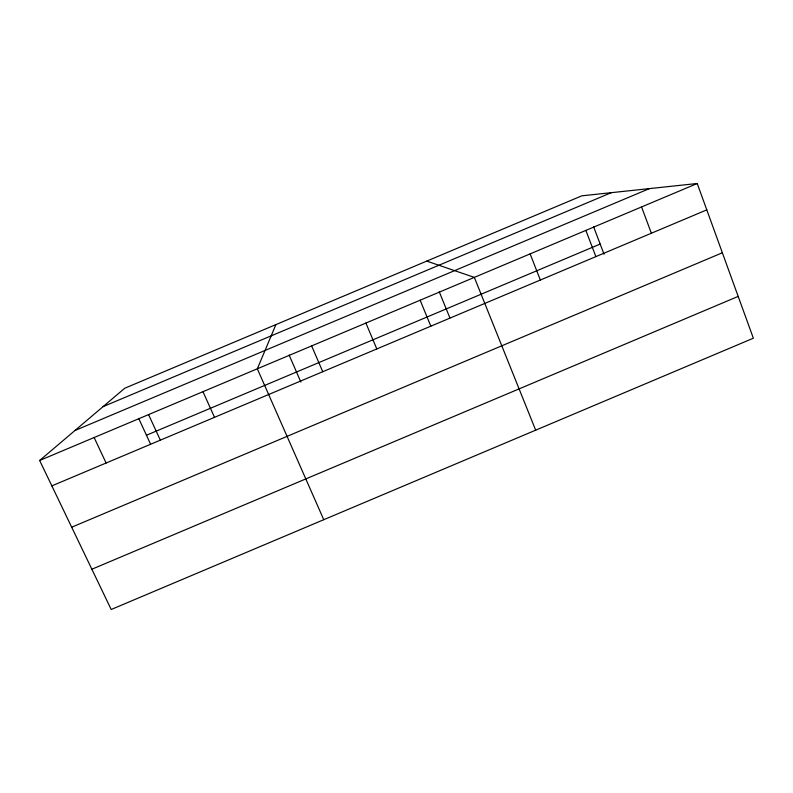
<?xml version="1.0" encoding="UTF-8"?>
<svg xmlns="http://www.w3.org/2000/svg" width="793" height="793" viewBox="0 0 793 793"><rect width="100%" height="100%" fill="white"/><g stroke="black" fill="none" stroke-linecap="round" stroke-linejoin="round"><path stroke-width="1.19" d="M275.905 324.605L257.329 368.795L323.752 519.702M39.65 460.475L124.749 388.233L581.814 195.831L697.225 183.5L753.35 338.214L111.198 609.5L39.65 460.475L697.225 183.5M91.869 569.235L738.184 296.404M103.06 406.64L611.264 192.679M74.958 430.5L649.378 188.615M146.457 435.238L600.182 244.066M51.852 485.881L706.791 209.877M71.687 527.206L722.354 252.779M426.743 261.105L474.333 277.381L535.671 430.173M94.129 437.528L106.113 463.013M138.696 418.426L150.531 444.06M148.569 414.6L160.335 440.165M202.968 391.683L214.516 417.336M289.138 355.056L300.854 382.028M311.639 345.917L322.751 371.719M365.91 323.058L376.804 348.94M420.141 300.21L430.817 326.181M439.263 291.824L449.899 317.904M530.12 253.889L540.36 280.018M593.61 226.818L604.058 254.246M585.868 230.406L595.88 256.615M641.567 206.943L651.36 233.241"/></g></svg>
